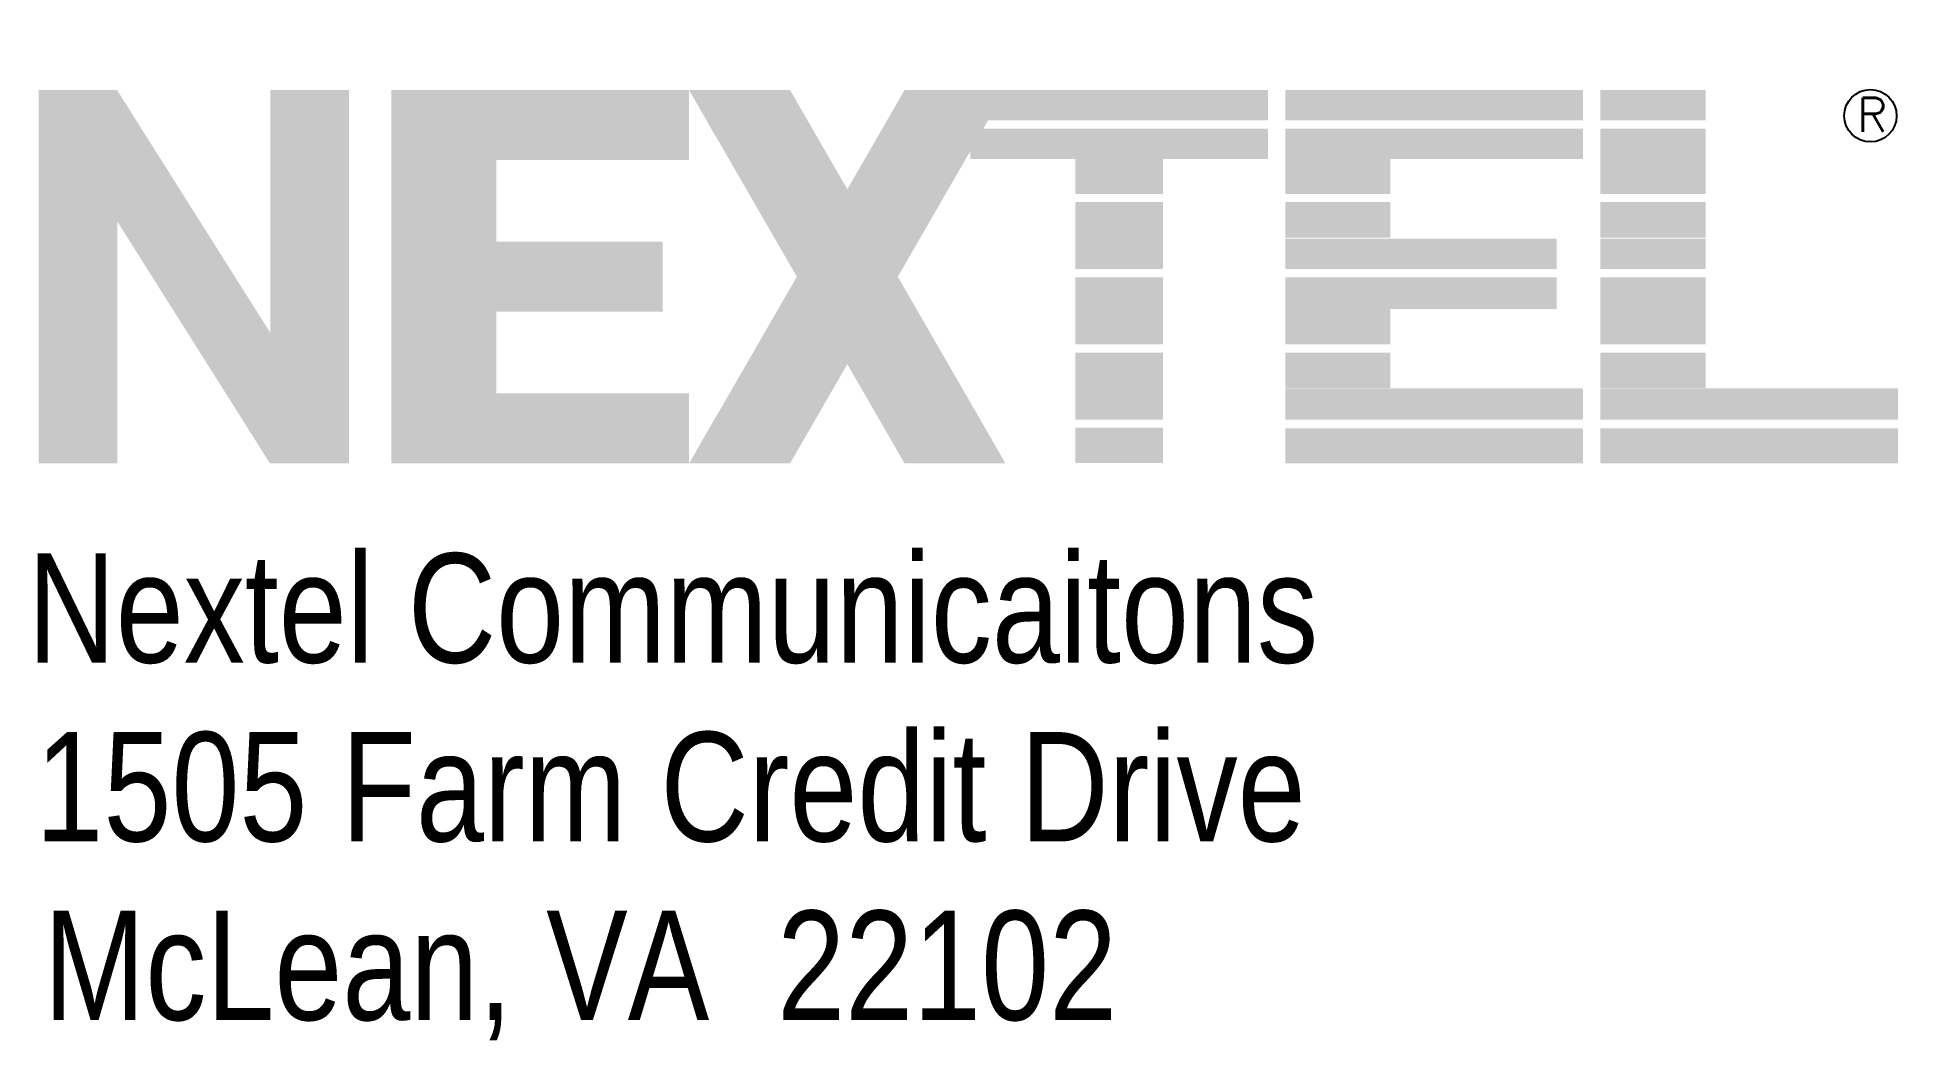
# Model space of a CAD drawing. Extents: x 0.56 to 2.11, y 0.6 to 1.43.
import ezdxf
from ezdxf.enums import TextEntityAlignment as Align

# ---------------------------------------------------------------- set-up
doc = ezdxf.new("R2010")
doc.units = 0
doc.header["$LTSCALE"] = 500
doc.header["$MEASUREMENT"] = 0
doc.layers.add('TEXT', color=1, linetype='CONTINUOUS')
doc.styles.add('DNK', font='ARIAL.TTF', dxfattribs={"width": 0.8, "height": 24})
doc.styles.get("Standard").update_dxf_attribs({"font": 'romans.shx', "height": 46.875})

msp = doc.modelspace()

# ---------------------------------------------------------------- hatches: boundary and pattern name
at = {"layer": 'TEXT'}
for points in [[(1.1834, 1.3827), (1.1826, 1.3841), (1.0994, 1.3841), (1.1209, 1.3466)], [(1.2762, 1.3827), (1.277, 1.3841), (1.3602, 1.3841), (1.3387, 1.3466)], [(1.1834, 1.0777), (1.1826, 1.0763), (1.0994, 1.0763), (1.1209, 1.1138)], [(1.2762, 1.0777), (1.277, 1.0763), (1.3602, 1.0763), (1.3387, 1.1138)]]:
    msp.add_hatch(color=256, dxfattribs=at).paths.add_polyline_path(points)

# ---------------------------------------------------------------- linework, layer by layer
for points, const_width in [([(0.8973, 1.0763), (0.8973, 1.3841)], 0.0866), ([(0.5956, 1.0763), (0.5956, 1.3841)], 0.0649), ([(0.7866, 1.0763), (0.7866, 1.3841)], 0.0649), ([(0.6035, 1.3685), (0.7783, 1.0916)], 0.0577), ([(1.3076, 1.0955), (1.1521, 1.3649)], 0.0721), ([(1.1521, 1.0955), (1.3076, 1.3649)], 0.0721), ([(0.8973, 1.3552), (1.0993, 1.3552)], 0.0577), ([(1.3314, 1.3716), (1.5766, 1.3716)], 0.025), ([(1.5911, 1.3716), (1.8364, 1.3716)], 0.025), ([(1.8508, 1.3716), (1.9374, 1.3716)], 0.025), ([(1.3314, 1.3398), (1.5766, 1.3398)], 0.025), ([(1.5911, 1.3398), (1.8364, 1.3398)], 0.025), ([(1.8508, 1.3398), (1.9374, 1.3398)], 0.025), ([(1.4179, 1.3129), (1.4901, 1.3129)], 0.0289), ([(1.5911, 1.3129), (1.6776, 1.3129)], 0.0289), ([(1.8508, 1.3129), (1.9374, 1.3129)], 0.0289), ([(1.4179, 1.2641), (1.4901, 1.2641)], 0.0553), ([(1.5911, 1.2771), (1.6776, 1.2771)], 0.0293), ([(1.8508, 1.2771), (1.9374, 1.2771)], 0.0293), ([(0.8973, 1.2302), (1.0776, 1.2302)], 0.0577), ([(1.5911, 1.249), (1.8147, 1.249)], 0.025), ([(1.8508, 1.249), (1.9374, 1.249)], 0.025), ([(1.4179, 1.2021), (1.4901, 1.2021)], 0.0553), ([(1.5911, 1.2167), (1.8147, 1.2167)], 0.026), ([(1.8508, 1.2167), (1.9374, 1.2167)], 0.026), ([(1.5911, 1.1891), (1.6776, 1.1891)], 0.0293), ([(1.8508, 1.1891), (1.9374, 1.1891)], 0.0293), ([(1.4179, 1.14), (1.4901, 1.14)], 0.0553), ([(1.5911, 1.153), (1.6776, 1.153)], 0.0293), ([(1.8508, 1.153), (1.9374, 1.153)], 0.0293), ([(0.8973, 1.1051), (1.0993, 1.1051)], 0.0577), ([(1.5911, 1.1253), (1.8364, 1.1253)], 0.026), ([(1.8508, 1.1253), (2.0961, 1.1253)], 0.026), ([(1.4179, 1.0912), (1.4901, 1.0912)], 0.0289), ([(1.5911, 1.0907), (1.8364, 1.0907)], 0.0289), ([(1.8508, 1.0907), (2.0961, 1.0907)], 0.0289)]:
    msp.add_lwpolyline(points, dxfattribs=dict(at, const_width=const_width))
msp.add_circle((2.0734, 1.3629), 0.0216, dxfattribs=at)

# ---------------------------------------------------------------- texts
msp.add_text('R', height=0.0279, dxfattribs=at).set_placement((2.0748, 1.3637), align=Align.MIDDLE)
at = {"layer": 'TEXT', "linetype": 'CONTINUOUS', "style": 'DNK', "width": 0.8}
for s, p in [('Nextel Communicaitons', (0.5539, 0.912)), ('1505 Farm Credit Drive', (0.5605, 0.7647)), ('McLean, VA  22102', (0.5671, 0.6174))]:
    msp.add_text(s, height=0.090176, dxfattribs=at).set_placement(p)

doc.saveas('drawing.dxf')
